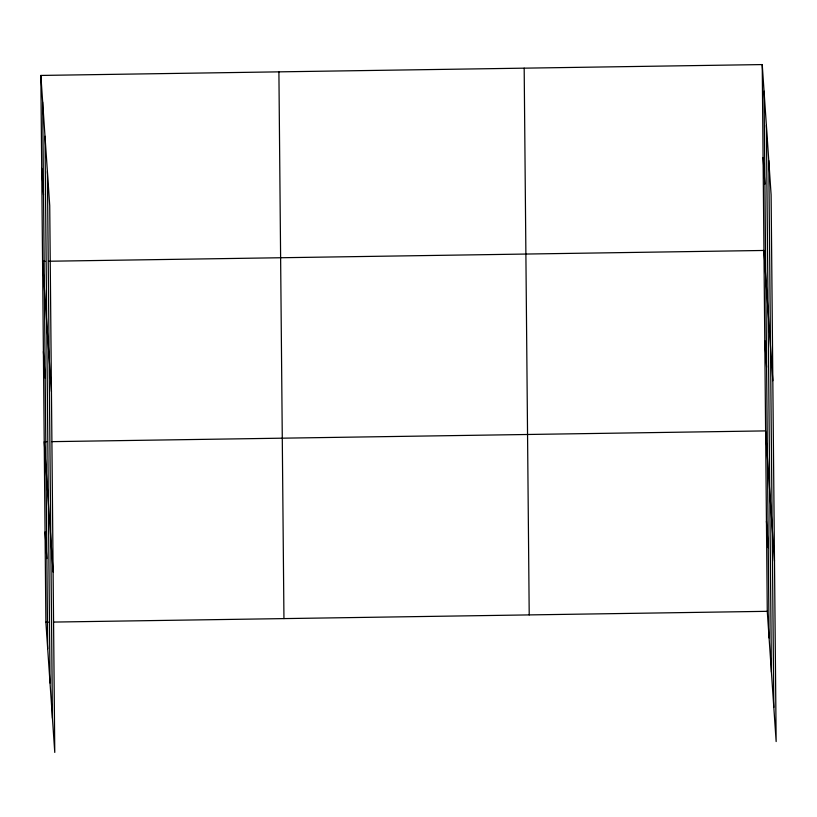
<?xml version="1.0" encoding="UTF-8"?>
<svg xmlns="http://www.w3.org/2000/svg" width="817" height="817" viewBox="0 0 817 817"><rect width="100%" height="100%" fill="white"/><g stroke="black" fill="none" stroke-linecap="round" stroke-linejoin="round"><path stroke-width="1.23" d="M40.85 75.44L49.725 205.68L54.77 752.426L45.885 622.186L40.85 75.44L762.23 64.574L771.115 194.814L776.15 741.56L767.275 611.32L762.23 64.574M45.098 261.297L42.566 261.338L51.44 391.578M48.897 261.236L763.946 250.462L772.821 380.702M46.763 441.721L44.23 441.762L53.105 572.002M51.818 441.65L765.611 430.896L774.485 561.136M45.885 622.186L48.417 622.146M53.483 622.074L767.275 611.32M763.088 157.518L764.906 184.101M764.773 340.679L766.591 367.262M766.438 521.103L768.256 547.686M41.708 168.384L43.515 194.967M43.393 351.545L45.211 378.128M45.058 531.979L46.865 558.552M768.777 160.602L773.822 707.348M766.377 125.358L771.411 672.105M764.048 91.157L769.083 637.903M524.177 68.158L529.212 614.905M278.903 71.855L283.948 618.602M47.396 171.478L52.431 718.225M44.996 136.235L50.031 682.981M42.658 102.023L47.703 648.769"/></g></svg>
